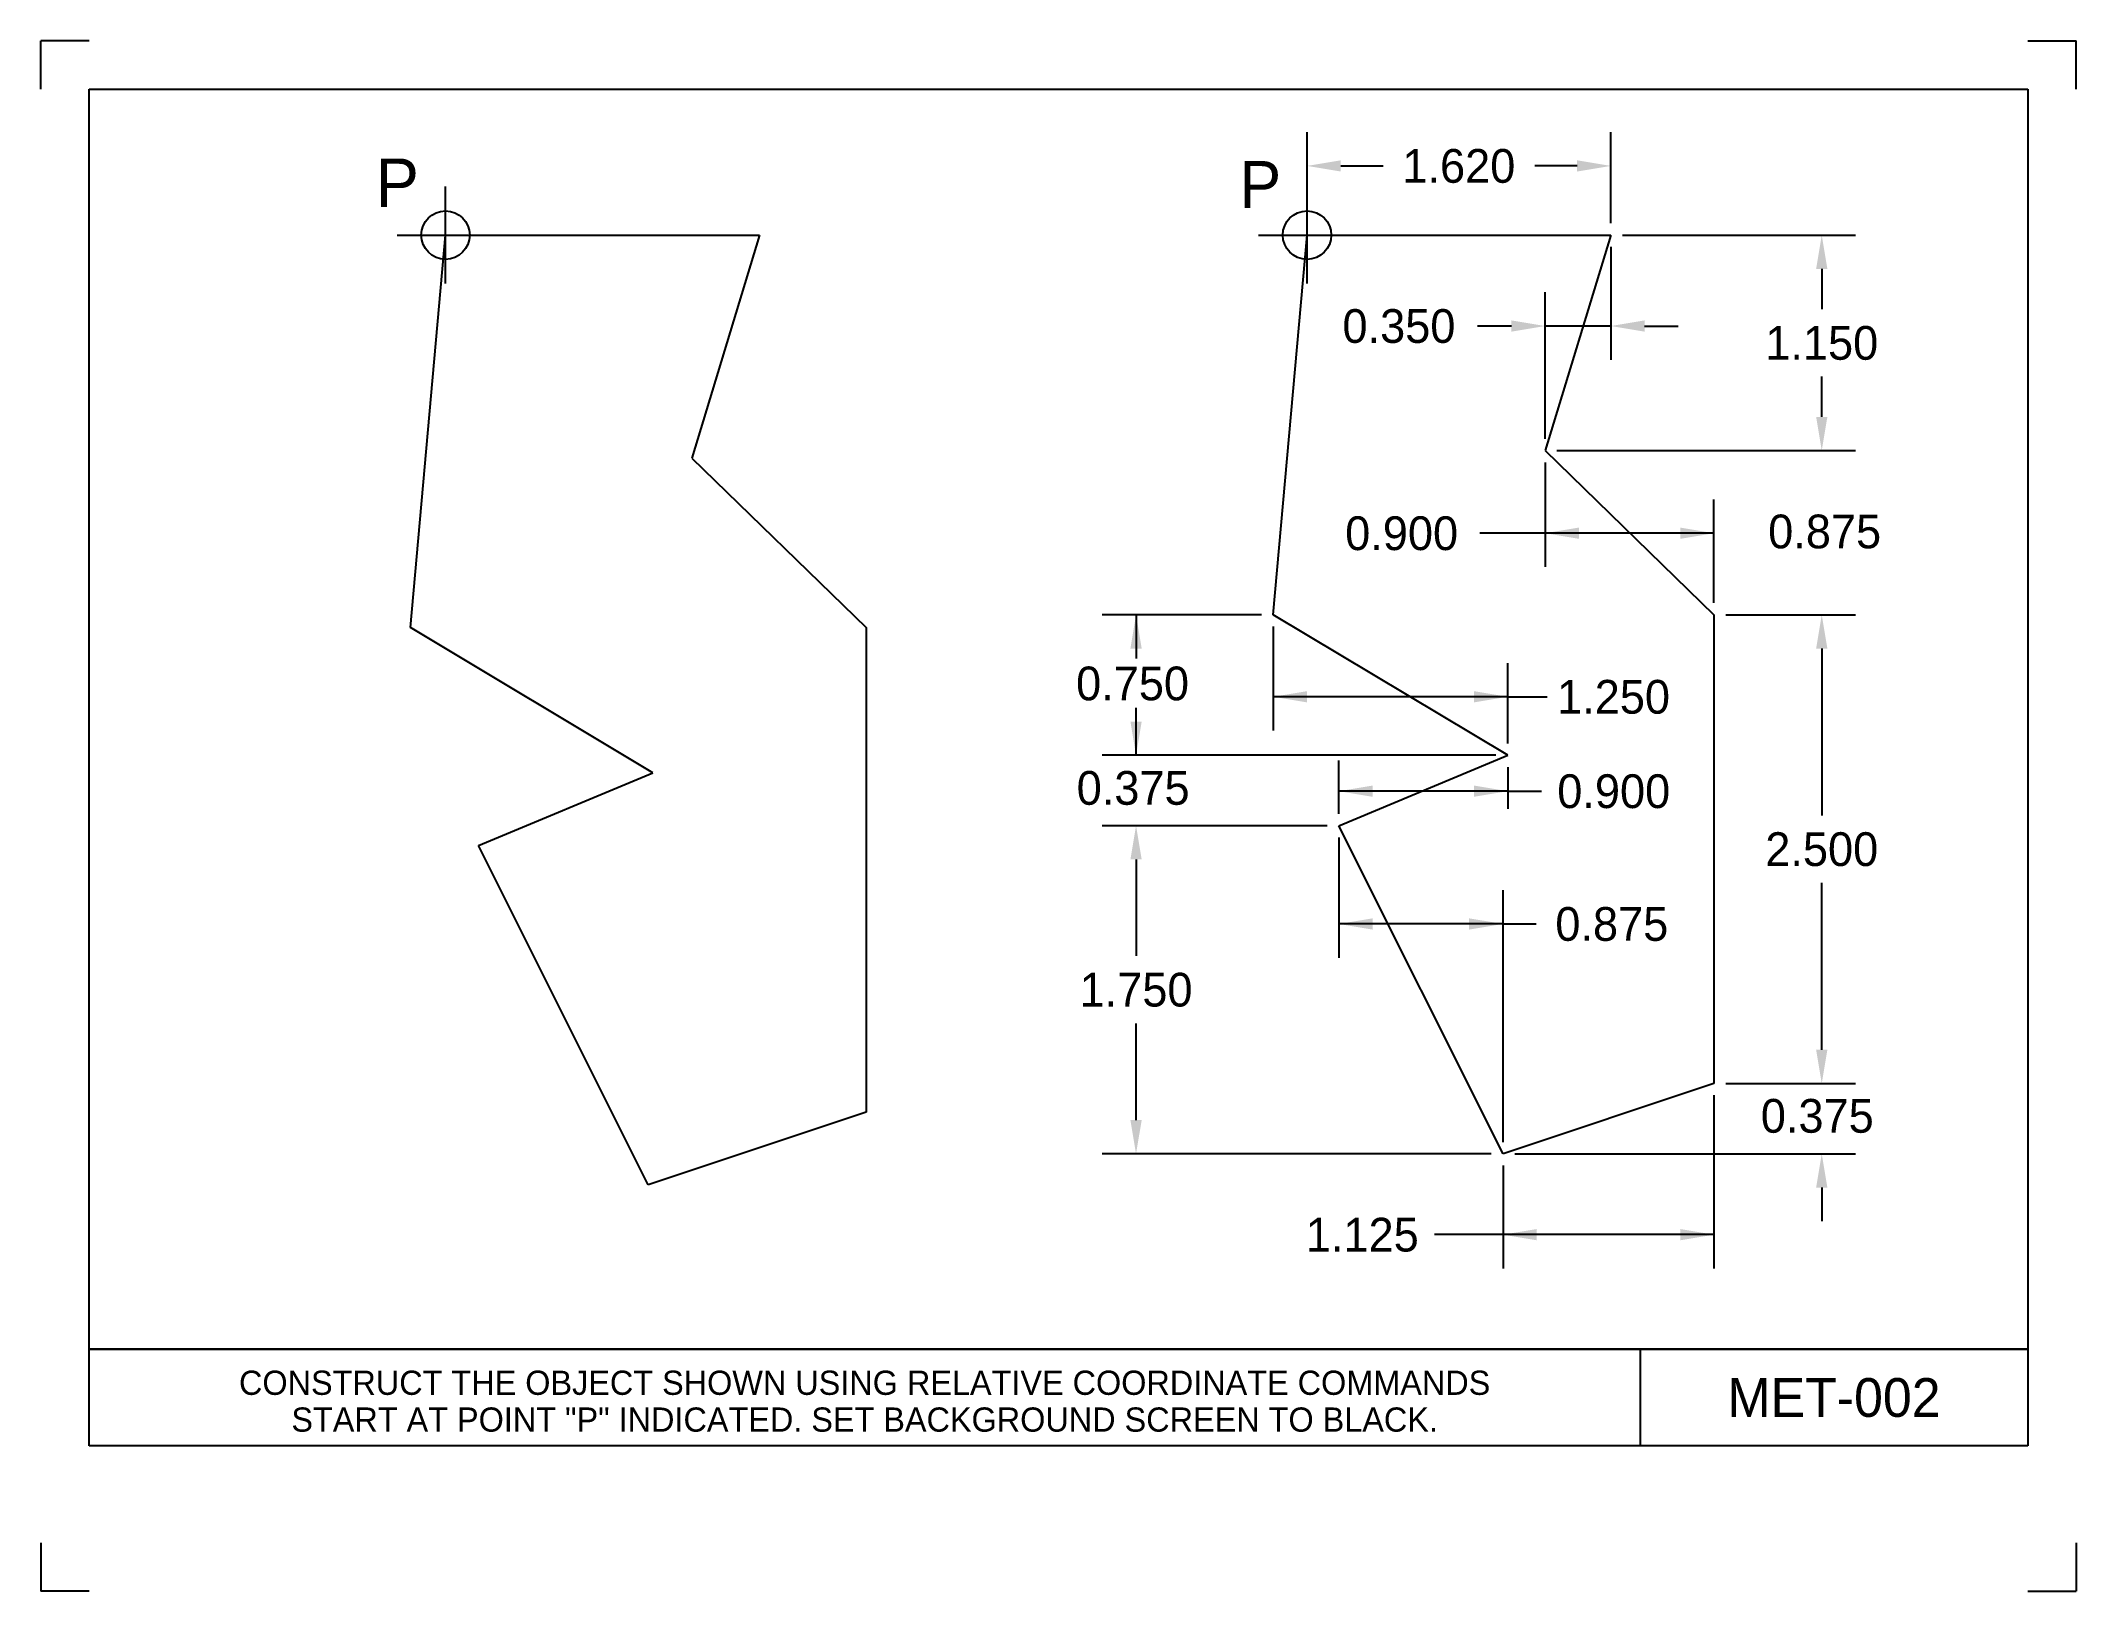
# Model space of a CAD drawing. Extents: x 11.3 to 21.8, y -0.2 to 7.8.
import ezdxf
from ezdxf.enums import TextEntityAlignment as Align

# ---------------------------------------------------------------- set-up
doc = ezdxf.new("R2010")
doc.units = 0
doc.header["$MEASUREMENT"] = 0
doc.header["$PDMODE"] = 34
doc.header["$PDSIZE"] = 0.25
doc.layers.get('0').update_dxf_attribs({"linetype": 'CONTINUOUS'})
doc.layers.get('DEFPOINTS').update_dxf_attribs({"linetype": 'CONTINUOUS'})
doc.layers.add('DIMENSION', color=1, linetype='CONTINUOUS')
doc.layers.add('OBJECT-CYAN', color=4, linetype='CONTINUOUS')

msp = doc.modelspace()

# ---------------------------------------------------------------- linework, layer by layer
for p, q in [((11.272, 7.5), (11.272, 7.75)), ((11.522, 7.75), (11.272, 7.75)), ((21.522, 7.75), (21.772, 7.75)), ((21.772, 7.5), (21.772, 7.75)), ((11.522, 7.5), (21.522, 7.5)), ((11.522, 7.5), (21.522, 7.5)), ((11.522, 7.5), (21.522, 7.5)), ((11.522, 0.5), (11.522, 7.5)), ((21.522, 7.5), (21.522, 0.5)), ((13.18, 4.722), (13.36, 6.747)), ((13.36, 6.747), (14.98, 6.747)), ((14.98, 6.747), (14.63, 5.597)), ((14.63, 5.597), (15.53, 4.722)), ((14.43, 3.972), (13.18, 4.722)), ((15.53, 4.722), (15.53, 2.222)), ((13.53, 3.597), (14.43, 3.972)), ((14.405, 1.847), (13.53, 3.597)), ((15.53, 2.222), (14.405, 1.847)), ((21.522, 1), (11.522, 1)), ((11.522, 1), (21.522, 1)), ((19.522, 1), (19.522, 0.5)), ((21.522, 0.5), (11.522, 0.5)), ((21.522, 0.5), (11.522, 0.5)), ((21.522, 0.5), (11.522, 0.5)), ((11.272, 0), (11.272, -0.25)), ((21.772, 0), (21.772, -0.25)), ((11.522, -0.25), (11.272, -0.25)), ((21.522, -0.25), (21.772, -0.25))]:
    msp.add_line(p, q)
msp.add_lwpolyline([(11.522, 7.5), (21.522, 7.5)])
for p in [(13.36, 6.747), (17.804, 6.747)]:
    msp.add_point(p)
at = {"layer": 'DEFPOINTS', "color": 0, "linetype": 'ByBlock'}
for p in [(13.36, 6.747), (17.804, 6.747), (19.371, 6.747), (19.371, 6.747), (19.371, 6.747), (19.032, 5.635), (19.032, 5.635), (19.032, 5.635), (19.032, 5.635), (19.032, 5.635), (19.032, 5.635), (17.63, 4.788), (17.63, 4.788), (19.903, 4.788), (19.903, 4.788), (19.903, 4.788), (19.903, 4.788), (18.839, 4.063), (18.839, 4.063), (18.839, 4.063), (18.839, 4.063), (17.968, 3.7), (17.968, 3.7), (17.968, 3.7), (17.968, 3.7), (19.903, 2.37), (19.903, 2.37), (19.903, 2.37), (18.815, 2.007), (18.815, 2.007), (18.815, 2.007), (18.815, 2.007)]:
    msp.add_point(p, dxfattribs=at)
at = {"layer": 'DIMENSION', "color": 1, "linetype": 'ByBlock'}
for p, q in [((17.804, 6.808), (17.804, 7.278)), ((19.371, 6.808), (19.371, 7.278)), ((17.978, 7.104), (18.196, 7.104)), ((19.197, 7.104), (18.979, 7.104)), ((19.432, 6.747), (20.633, 6.747)), ((19.371, 6.686), (19.371, 6.104)), ((20.459, 6.573), (20.459, 6.365)), ((19.032, 5.696), (19.032, 6.452)), ((18.858, 6.278), (18.684, 6.278)), ((19.371, 6.278), (19.032, 6.278)), ((19.545, 6.278), (19.719, 6.278)), ((20.459, 5.809), (20.459, 6.017)), ((19.032, 5.574), (19.032, 5.035)), ((19.093, 5.635), (20.633, 5.635)), ((19.903, 4.849), (19.903, 5.383)), ((19.903, 5.209), (19.032, 5.209)), ((17.569, 4.788), (16.748, 4.788)), ((17.63, 4.727), (17.63, 4.191)), ((19.964, 4.788), (20.633, 4.788)), ((18.839, 4.124), (18.839, 4.539)), ((20.459, 4.614), (20.459, 3.753)), ((18.839, 4.365), (17.63, 4.365)), ((18.778, 4.063), (16.748, 4.063)), ((18.839, 4.002), (18.839, 3.787)), ((17.968, 3.761), (17.968, 3.943)), ((18.839, 3.878), (17.968, 3.878)), ((17.907, 3.7), (16.748, 3.7)), ((17.907, 3.7), (16.748, 3.7)), ((17.968, 3.639), (17.968, 3.019)), ((16.922, 3.526), (16.922, 3.028)), ((18.815, 2.068), (18.815, 3.367)), ((20.459, 2.544), (20.459, 3.405)), ((18.815, 3.193), (17.968, 3.193)), ((16.922, 2.181), (16.922, 2.68)), ((19.964, 2.37), (20.633, 2.37)), ((19.964, 2.37), (20.633, 2.37)), ((19.903, 2.309), (19.903, 1.415)), ((18.754, 2.007), (16.748, 2.007)), ((18.876, 2.007), (20.633, 2.007)), ((18.815, 1.946), (18.815, 1.415)), ((20.459, 1.833), (20.459, 1.659)), ((19.903, 1.59), (18.815, 1.59))]:
    msp.add_line(p, q, dxfattribs=at)
at = {"layer": 'DIMENSION'}
for p, q in [((19.032, 5.209), (18.695, 5.209)), ((18.839, 4.365), (19.042, 4.365)), ((17.968, 3.943), (17.968, 4.037)), ((18.839, 3.878), (19.014, 3.878)), ((18.815, 3.193), (18.986, 3.193))]:
    msp.add_line(p, q, dxfattribs=at)
at = {"layer": 'DIMENSION', "color": 1}
for p, q in [((16.922, 4.788), (16.922, 4.562)), ((16.922, 4.063), (16.922, 4.308)), ((18.815, 1.59), (18.461, 1.59))]:
    msp.add_line(p, q, dxfattribs=at)
at = {"layer": 'DIMENSION', "color": 0, "linetype": 'ByBlock'}
msp.add_line((18.778, 4.063), (16.748, 4.063), dxfattribs=at)
at = {"layer": 'DIMENSION', "color": 1, "linetype": 'ByBlock'}
for points in [[(17.978, 7.133), (17.978, 7.075), (17.804, 7.104)], [(19.197, 7.133), (19.197, 7.075), (19.371, 7.104)], [(20.43, 6.573), (20.488, 6.573), (20.459, 6.747)], [(18.858, 6.307), (18.858, 6.249), (19.032, 6.278)], [(19.545, 6.307), (19.545, 6.249), (19.371, 6.278)], [(20.43, 5.809), (20.488, 5.809), (20.459, 5.635)], [(19.206, 5.238), (19.206, 5.18), (19.032, 5.209)], [(19.729, 5.238), (19.729, 5.18), (19.903, 5.209)], [(16.893, 4.614), (16.951, 4.614), (16.922, 4.788)], [(20.43, 4.614), (20.488, 4.614), (20.459, 4.788)], [(17.804, 4.394), (17.804, 4.336), (17.63, 4.365)], [(18.665, 4.394), (18.665, 4.336), (18.839, 4.365)], [(16.893, 4.237), (16.951, 4.237), (16.922, 4.063)], [(18.142, 3.907), (18.142, 3.849), (17.968, 3.878)], [(18.665, 3.907), (18.665, 3.849), (18.839, 3.878)], [(16.893, 3.526), (16.951, 3.526), (16.922, 3.7)], [(16.893, 3.526), (16.951, 3.526), (16.922, 3.7)], [(18.142, 3.222), (18.142, 3.164), (17.968, 3.193)], [(18.64, 3.222), (18.64, 3.164), (18.815, 3.193)], [(20.43, 2.544), (20.488, 2.544), (20.459, 2.37)], [(16.893, 2.181), (16.951, 2.181), (16.922, 2.007)], [(20.43, 1.833), (20.488, 1.833), (20.459, 2.007)], [(18.989, 1.619), (18.989, 1.561), (18.815, 1.59)], [(19.729, 1.619), (19.729, 1.561), (19.903, 1.59)]]:
    msp.add_solid(points, dxfattribs=at)
at = {"layer": 'OBJECT-CYAN'}
for p, q in [((17.63, 4.788), (17.804, 6.747)), ((17.804, 6.747), (19.371, 6.747)), ((19.371, 6.747), (19.032, 5.635)), ((19.032, 5.635), (19.903, 4.788)), ((18.839, 4.063), (17.63, 4.788)), ((19.903, 4.788), (19.903, 2.37)), ((17.968, 3.7), (18.839, 4.063)), ((18.815, 2.007), (17.968, 3.7)), ((19.903, 2.37), (18.815, 2.007))]:
    msp.add_line(p, q, dxfattribs=at)

# ---------------------------------------------------------------- texts
for height, p in [(0.25, (13, 6.892)), (0.242, (17.455, 6.887))]:
    msp.add_text('P', height=height).set_placement(p)
for s, height, p in [('CONSTRUCT THE OBJECT SHOWN USING RELATIVE COORDINATE COMMANDS', 0.125, (15.522, 0.826)), ('MET-002', 0.2, (20.522, 0.75)), ('START AT POINT "P" INDICATED. SET BACKGROUND SCREEN TO BLACK.', 0.125, (15.522, 0.636))]:
    msp.add_text(s, height=height).set_placement(p, align=Align.MIDDLE)
at = {"color": 18, "true_color": 0x030303}
msp.add_text('FALL 2025', height=0.001, dxfattribs=at).set_placement((11.522, 0.5))
at = {"layer": 'DIMENSION', "color": 1, "linetype": 'ByBlock'}
for s, p in [('1.620', (18.587, 7.104)), ('0.350', (18.278, 6.278)), ('1.150', (20.459, 6.191)), ('0.900', (18.292, 5.209)), ('0.875', (20.474, 5.218)), ('0.750', (16.904, 4.434)), ('1.250', (19.385, 4.365)), ('0.375', (16.907, 3.895)), ('0.900', (19.386, 3.878)), ('2.500', (20.459, 3.579)), ('0.875', (19.376, 3.193)), ('1.750', (16.922, 2.854)), ('0.375', (20.436, 2.203)), ('1.125', (18.089, 1.59))]:
    msp.add_text(s, height=0.1741, dxfattribs=at).set_placement(p, align=Align.MIDDLE_CENTER)

doc.saveas('drawing.dxf')
